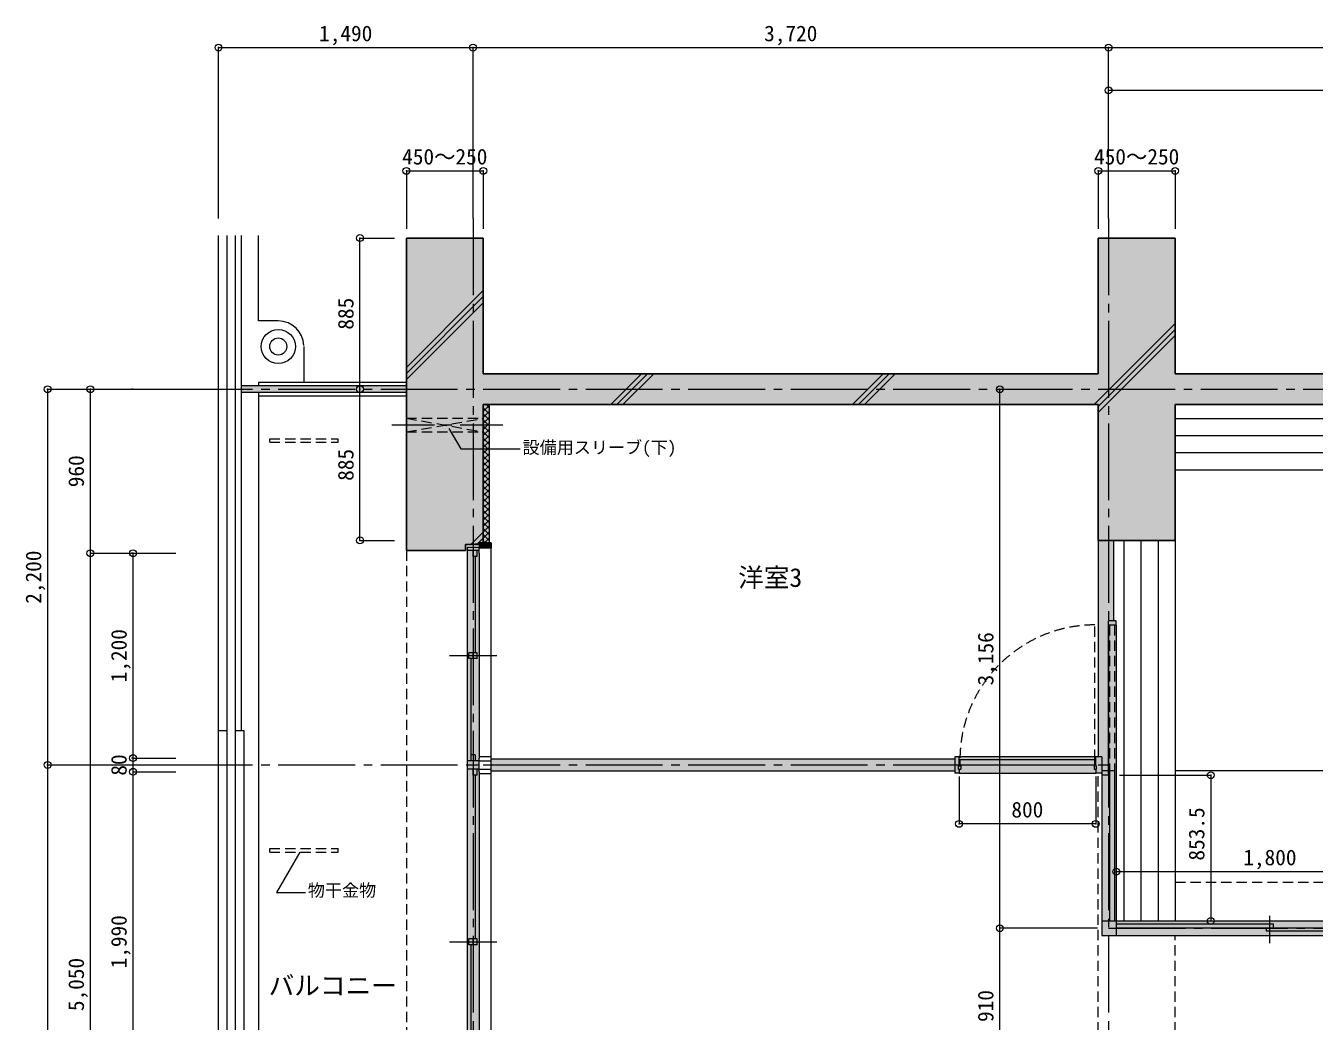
# Model space of a CAD drawing. Units: millimetres at full size, sheet at 1:50. Extents: x -9674 to 32603, y -6794 to 6791.
# Drawn here: x 13694 to 21237, y -503 to 5326 of the extents above; entities that cross this region are included whole.
import ezdxf
from ezdxf.enums import TextEntityAlignment as Align

# ---------------------------------------------------------------- set-up
doc = ezdxf.new("R2010")
doc.units = ezdxf.units.MM
doc.header["$LTSCALE"] = 50
doc.header["$PDMODE"] = 32
doc.header["$PDSIZE"] = 40
for name, pattern in [('CHAIN1', [8, 5, -1, 1, -1]), ('CHAIN2', [12, 9, -1, 1, -1]), ('DASHED1', [1.8, 1.2, -0.6])]:
    doc.linetypes.add(name, pattern=pattern)
for name, color, linetype, lineweight in [('1-0_芯', 7, 'CHAIN2', 9), ('1-1_躯体', 2, 'Continuous', 25), ('1-2_間仕切', 3, 'Continuous', 18), ('1-3_建具', 3, 'Continuous', 18), ('1-4_仕上げ', 4, 'Continuous', 9), ('1-6_ﾊﾞﾙｺﾆｰ・階段', 4, 'Continuous', 9), ('1-7_その他', 7, 'DASHED1', 9), ('1-8_ハッチ', 4, 'Continuous', 9), ('1-A_文字', 7, 'Continuous', 9), ('1-B_寸法', 7, 'Continuous', 9), ('1-C_梁', 7, 'DASHED1', 9)]:
    doc.layers.add(name, color=color, linetype=linetype, lineweight=lineweight)
for name, color, linetype in [('4-0', 1, 'Continuous'), ('4-1', 2, 'Continuous'), ('4-2', 4, 'Continuous'), ('4-B', 30, 'Continuous'), ('4-F', 4, 'Continuous')]:
    doc.layers.add(name, color=color, linetype=linetype)
doc.styles.add('ＭＳ ゴシック', font='')
doc.styles.get('ＭＳ ゴシック').set_extended_font_data('MS Gothic')

msp = doc.modelspace()

# ---------------------------------------------------------------- linework, layer by layer
at = {"layer": '1-0_芯'}
for p, q in [((16312.51, 4197.52), (16312.51, -4772.48)), ((20032.51, 4197.52), (20032.51, -4772.48)), ((14572.51, 3197.52), (31582.51, 3197.52)), ((14572.51, 997.52), (20032.51, 997.52)), ((20032.51, 41.52), (25752.51, 41.52))]:
    msp.add_line(p, q, dxfattribs=at)
at = {"layer": '1-1_躯体'}
for p, q in [((16372.51, 4082.52), (15922.51, 4082.52)), ((15922.51, 4082.52), (15922.51, 2252.52)), ((16372.51, 4082.52), (16372.51, 3287.52)), ((19972.51, 4082.52), (20422.51, 4082.52)), ((19972.51, 4082.52), (19972.51, 3287.52)), ((20422.51, 4082.52), (20422.51, 3287.52)), ((19972.51, 3287.52), (16372.51, 3287.52)), ((24922.51, 3287.52), (20422.51, 3287.52)), ((19972.51, 3107.52), (16372.51, 3107.52)), ((16372.51, 3107.52), (16372.51, 2297.52)), ((19972.51, 3107.52), (19972.51, 2312.52)), ((20422.51, 3107.52), (20422.51, 2312.52)), ((24917.51, 3107.52), (20422.51, 3107.52)), ((16347.51, 2287.52), (16267.51, 2287.52)), ((16267.51, 2287.52), (16267.51, 2252.52)), ((19972.51, 2312.52), (20422.51, 2312.52)), ((16267.51, 2252.52), (15922.51, 2252.52))]:
    msp.add_line(p, q, dxfattribs=at)
at = {"layer": '1-2_間仕切'}
for p, q in [((19972.51, 2312.52), (19972.51, 1045.02)), ((20062.51, 2312.52), (20062.51, 1841.02)), ((20032.51, 962.52), (20032.51, 1816.02)), ((16419.51, 1032.52), (19132.51, 1032.52)), ((19992.51, 1045.02), (19992.51, 962.52)), ((16419.51, 962.52), (19132.51, 962.52)), ((19992.51, 84.02), (19992.51, -0.98)), ((20077.51, 84.02), (20077.51, -0.98)), ((19992.51, -0.98), (20077.51, -0.98))]:
    msp.add_line(p, q, dxfattribs=at)
at = {"layer": '1-3_建具', "color": 7, "lineweight": 9}
for p, q in [((16277.51, 2272.52), (16277.51, 2237.52)), ((16277.51, 2272.52), (16347.51, 2272.52)), ((16347.51, 2237.52), (16347.51, 2272.52)), ((16419.51, -2842.48), (16419.51, 2267.52)), ((16347.51, 2252.52), (16277.51, 2252.52)), ((16277.51, 2237.52), (16277.51, 1037.52)), ((16347.51, 2237.52), (16347.51, 1037.52)), ((20077.51, 1816.02), (20077.51, 84.02)), ((16174.03, 1637.52), (16450.99, 1637.52)), ((16277.51, 1037.52), (16277.51, 957.52)), ((16347.51, 1022.52), (16277.51, 1022.52)), ((16277.51, 997.52), (16347.51, 997.52)), ((16347.51, 1047.52), (16419.51, 1047.52)), ((16347.51, 957.52), (16347.51, 1037.52)), ((16347.51, 1022.52), (16419.51, 1022.52)), ((19957.51, 1045.02), (19157.51, 1045.02)), ((16347.51, 972.52), (16277.51, 972.52)), ((16277.51, 957.52), (16277.51, -1032.48)), ((16347.51, 972.52), (16419.51, 972.52)), ((16347.51, 957.52), (16347.51, -1032.48)), ((16347.51, 947.52), (16419.51, 947.52)), ((19157.51, 950.02), (19957.51, 950.02)), ((20032.51, 962.52), (19992.51, 962.52)), ((19992.51, 962.52), (19992.51, 937.52)), ((19992.51, 937.52), (19992.51, 84.02)), ((20032.51, 937.52), (19992.51, 937.52)), ((20032.51, 937.52), (20032.51, 962.52)), ((20067.51, 962.52), (20037.51, 962.52)), ((20037.51, 962.52), (20037.51, 84.02)), ((20067.51, 962.52), (20067.51, 84.02)), ((20077.51, 84.02), (21877.51, 84.02)), ((20977.51, -45.14), (20977.51, 114.86)), ((16174.03, -37.48), (16450.99, -37.48)), ((20077.51, -0.98), (21877.51, -0.98))]:
    msp.add_line(p, q, dxfattribs=at)
at = {"layer": '1-3_建具'}
for p, q in [((16312.51, 2217.52), (16312.51, 2252.52)), ((16336.51, 2217.52), (16312.51, 2217.52)), ((16324.51, 2217.52), (16324.51, 1655.02)), ((16336.51, 2217.52), (16336.51, 2252.52)), ((20032.51, 1816.02), (20032.51, 1841.02)), ((20077.51, 1841.02), (20032.51, 1841.02)), ((20077.51, 1816.02), (20032.51, 1816.02)), ((20077.51, 1816.02), (20077.51, 1841.02)), ((16288.51, 1620.02), (16288.51, 1655.02)), ((16336.51, 1620.02), (16288.51, 1620.02)), ((16300.51, 1620.02), (16300.51, 1057.52)), ((16312.51, 1620.02), (16312.51, 1655.02)), ((16324.51, 1057.52), (16300.51, 1057.52)), ((16300.51, 1057.52), (16300.51, 1022.52)), ((16324.51, 1057.52), (16324.51, 1022.52)), ((19157.51, 1045.02), (19132.51, 1045.02)), ((19132.51, 1045.02), (19132.51, 950.02)), ((19152.51, 992.52), (19152.51, 972.52)), ((19152.51, 992.52), (19167.51, 992.52)), ((19157.51, 992.52), (19157.51, 1045.02)), ((19162.51, 1027.52), (19162.51, 997.52)), ((19952.51, 1027.52), (19162.51, 1027.52)), ((19162.51, 997.52), (19952.51, 997.52)), ((19167.51, 992.52), (19167.51, 972.52)), ((19947.51, 992.52), (19947.51, 972.52)), ((19962.51, 992.52), (19947.51, 992.52)), ((19952.51, 997.52), (19952.51, 1027.52)), ((19992.51, 1045.02), (19957.51, 1045.02)), ((19957.51, 992.52), (19957.51, 1045.02)), ((19962.51, 972.52), (19962.51, 992.52)), ((16312.51, 937.52), (16312.51, 972.52)), ((16336.51, 937.52), (16312.51, 937.52)), ((16324.51, 937.52), (16324.51, -19.98)), ((16336.51, 937.52), (16336.51, 972.52)), ((19157.51, 950.02), (19132.51, 950.02)), ((19152.51, 972.52), (19167.51, 972.52)), ((19157.51, 972.52), (19157.51, 950.02)), ((19947.51, 972.52), (19962.51, 972.52)), ((19957.51, 972.52), (19957.51, 950.02)), ((19992.51, 950.02), (19957.51, 950.02)), ((19992.51, 84.02), (20077.51, 84.02)), ((20997.51, 64.86), (20077.51, 64.86)), ((20077.51, 44.86), (20997.51, 44.86)), ((20957.51, 24.86), (20957.51, 44.86)), ((20957.51, 44.86), (21877.51, 44.86)), ((21877.51, 24.86), (20957.51, 24.86)), ((20997.51, 44.86), (20997.51, 64.86)), ((16288.51, -54.98), (16288.51, -19.98)), ((16336.51, -54.98), (16288.51, -54.98)), ((16300.51, -54.98), (16300.51, -1012.48)), ((16312.51, -54.98), (16312.51, -19.98))]:
    msp.add_line(p, q, dxfattribs=at)
at = {"layer": '1-3_建具', "color": 7, "linetype": 'DASHED1', "lineweight": 9}
for p, q in [((19952.51, 1027.52), (19952.51, 1817.52)), ((20037.51, 1816.02), (20037.51, 962.52)), ((20067.51, 1816.02), (20067.51, 962.52))]:
    msp.add_line(p, q, dxfattribs=at)
at = {"layer": '1-3_建具'}
for points in [[(16419.51, 2297.52), (16419.51, 2267.52), (16347.51, 2267.52)], [(16419.51, 2297.52), (16347.51, 2297.52), (16347.51, 2267.52)], [(16336.51, 1620.02), (16336.51, 1655.02), (16288.51, 1655.02)], [(16336.51, -54.98), (16336.51, -19.98), (16288.51, -19.98)]]:
    msp.add_lwpolyline(points, dxfattribs=at)
at = {"layer": '1-3_建具', "color": 7, "linetype": 'DASHED1', "lineweight": 9}
msp.add_arc((19952.51, 1027.52), 790, 90, 180, dxfattribs=at)
at = {"layer": '1-4_仕上げ'}
for p, q in [((20422.51, 3026.52), (23992.51, 3026.52)), ((20422.51, 2926.52), (23992.51, 2926.52)), ((20422.51, 2826.52), (23992.51, 2826.52)), ((20422.51, 2726.52), (23977.51, 2726.52)), ((20122.51, 2312.52), (20122.51, 84.02)), ((20222.51, 2312.52), (20222.51, 84.02)), ((20322.51, 2312.52), (20322.51, 84.02)), ((20422.51, 2312.52), (20422.51, 84.02)), ((20422.51, 964.86), (23977.51, 964.86))]:
    msp.add_line(p, q, dxfattribs=at)
at = {"layer": '1-6_ﾊﾞﾙｺﾆｰ・階段', "color": 7}
for p, q in [((14822.51, -2946.48), (14822.51, 4097.52)), ((14872.51, -2931.12), (14872.51, 4097.52)), ((14922.51, -2915.76), (14922.51, 4097.52)), ((14957.51, 1197.52), (14957.51, 4097.52)), ((15922.51, 3217.52), (14957.51, 3217.52)), ((15922.51, 3177.52), (14957.51, 3177.52)), ((14872.51, 1197.52), (14822.51, 1197.52)), ((14972.51, 1197.52), (14922.51, 1197.52)), ((14972.51, -2722.48), (14972.51, 1197.52))]:
    msp.add_line(p, q, dxfattribs=at)
at = {"layer": '1-6_ﾊﾞﾙｺﾆｰ・階段'}
for p, q in [((15057.51, 3597.52), (15057.51, 4097.52)), ((15172.51, 3597.52), (15057.51, 3597.52)), ((15322.51, 3447.52), (15322.51, 3237.52)), ((15922.51, 3237.52), (15057.51, 3237.52)), ((15057.51, 3237.52), (15057.51, 3217.52)), ((15057.51, 3177.52), (15057.51, -2874.3)), ((15922.51, 3157.52), (15057.51, 3157.52))]:
    msp.add_line(p, q, dxfattribs=at)
msp.add_circle((15172.51, 3447.52), 100, dxfattribs=at)
at = {"layer": '1-6_ﾊﾞﾙｺﾆｰ・階段', "color": 7}
msp.add_circle((15172.51, 3447.52), 50, dxfattribs=at)
at = {"layer": '1-6_ﾊﾞﾙｺﾆｰ・階段'}
msp.add_arc((15172.51, 3447.52), 150, 2.22671, 90, dxfattribs=at)
at = {"layer": '1-7_その他'}
for p, q in [((15922.51, 3027.52), (16372.51, 2947.52)), ((15922.51, 2947.52), (16372.51, 3027.52)), ((15922.51, 3027.52), (16372.51, 3027.52)), ((15922.51, 2947.52), (16372.51, 2947.52)), ((15122.51, 2907.52), (15522.51, 2907.52)), ((15122.51, 2887.52), (15122.51, 2907.52)), ((15122.51, 507.52), (15522.51, 507.52)), ((15122.51, 487.52), (15122.51, 507.52))]:
    msp.add_line(p, q, dxfattribs=at)
at = {"layer": '1-7_その他', "linetype": 'CHAIN1'}
msp.add_line((16487.51, 2987.52), (15822.51, 2987.52), dxfattribs=at)
at = {"layer": '1-7_その他'}
for points in [[(15122.51, 2887.52), (15522.51, 2887.52), (15522.51, 2907.52)], [(15122.51, 487.52), (15522.51, 487.52), (15522.51, 507.52)]]:
    msp.add_lwpolyline(points, dxfattribs=at)
at = {"layer": '1-8_ハッチ'}
for p, q in [((15922.51, 3324.97), (16372.51, 3774.97)), ((15922.51, 3289.61), (16372.51, 3739.61)), ((15922.51, 3254.26), (16372.51, 3704.26)), ((19947.71, 3107.52), (20422.51, 3582.33)), ((19972.51, 3096.97), (20422.51, 3546.97)), ((19972.51, 3061.62), (20422.51, 3511.62)), ((17119.28, 3107.52), (17299.28, 3287.52)), ((17154.64, 3107.52), (17334.64, 3287.52)), ((17189.99, 3107.52), (17369.99, 3287.52)), ((18533.49, 3107.52), (18713.49, 3287.52)), ((18568.85, 3107.52), (18748.85, 3287.52)), ((18604.2, 3107.52), (18784.2, 3287.52)), ((16372.51, 3103.22), (16376.82, 3107.52)), ((16372.51, 3067.86), (16407.51, 3102.86)), ((16388.88, 3107.52), (16407.51, 3088.9)), ((16407.51, 3107.52), (16407.51, 2297.52)), ((16372.51, 3088.54), (16407.51, 3053.54)), ((16372.51, 3032.5), (16407.51, 3067.5)), ((16372.51, 3053.19), (16407.51, 3018.19)), ((16372.51, 2997.15), (16407.51, 3032.15)), ((16372.51, 3017.83), (16407.51, 2982.83)), ((16372.51, 2961.79), (16407.51, 2996.79)), ((16372.51, 2982.48), (16407.51, 2947.48)), ((16372.51, 2926.44), (16407.51, 2961.44)), ((16372.51, 2947.12), (16407.51, 2912.12)), ((16372.51, 2891.08), (16407.51, 2926.08)), ((16372.51, 2911.77), (16407.51, 2876.77)), ((16372.51, 2855.73), (16407.51, 2890.73)), ((16372.51, 2876.41), (16407.51, 2841.41)), ((16372.51, 2820.37), (16407.51, 2855.37)), ((16372.51, 2841.05), (16407.51, 2806.05)), ((16372.51, 2785.02), (16407.51, 2820.02)), ((16372.51, 2805.7), (16407.51, 2770.7)), ((16372.51, 2749.66), (16407.51, 2784.66)), ((16372.51, 2770.34), (16407.51, 2735.34)), ((16372.51, 2714.31), (16407.51, 2749.31)), ((16372.51, 2734.99), (16407.51, 2699.99)), ((16372.51, 2678.95), (16407.51, 2713.95)), ((16372.51, 2699.63), (16407.51, 2664.63)), ((16372.51, 2643.6), (16407.51, 2678.6)), ((16372.51, 2664.28), (16407.51, 2629.28)), ((16372.51, 2608.24), (16407.51, 2643.24)), ((16372.51, 2628.92), (16407.51, 2593.92)), ((16372.51, 2572.89), (16407.51, 2607.89)), ((16372.51, 2593.57), (16407.51, 2558.57)), ((16372.51, 2537.53), (16407.51, 2572.53)), ((16372.51, 2558.21), (16407.51, 2523.21)), ((16372.51, 2502.17), (16407.51, 2537.17)), ((16372.51, 2522.86), (16407.51, 2487.86)), ((16372.51, 2466.82), (16407.51, 2501.82)), ((16372.51, 2487.5), (16407.51, 2452.5)), ((16372.51, 2431.46), (16407.51, 2466.46)), ((16372.51, 2452.15), (16407.51, 2417.15)), ((16372.51, 2396.11), (16407.51, 2431.11)), ((16372.51, 2416.79), (16407.51, 2381.79)), ((16299.28, 2287.52), (16372.51, 2360.75)), ((16372.51, 2360.75), (16407.51, 2395.75)), ((16372.51, 2381.44), (16407.51, 2346.44)), ((16372.51, 2325.4), (16407.51, 2360.4)), ((16372.51, 2346.08), (16407.51, 2311.08)), ((16334.64, 2287.52), (16372.51, 2325.4)), ((16372.51, 2310.72), (16385.71, 2297.52)), ((16379.99, 2297.52), (16407.51, 2325.04)), ((16264.28, 2252.52), (16267.51, 2255.75))]:
    msp.add_line(p, q, dxfattribs=at)
at = {"layer": '1-A_文字'}
for p, q in [((16171.51, 2968.02), (16240.65, 2848.27)), ((16240.65, 2848.27), (16588.48, 2848.27)), ((15297.81, 487.52), (15161.29, 251.08)), ((15161.29, 251.08), (15331.7, 251.08))]:
    msp.add_line(p, q, dxfattribs=at)
at = {"layer": '1-B_寸法'}
for p, q in [((14822.51, 4197.52), (14822.51, 5197.52)), ((14822.51, 5197.52), (16312.51, 5197.52)), ((16312.51, 4197.52), (16312.51, 5197.52)), ((16312.51, 5197.52), (20032.51, 5197.52)), ((20032.51, 4197.52), (20032.51, 5197.52)), ((20032.51, 5197.52), (24982.51, 5197.52)), ((24022.51, 4947.52), (20032.51, 4947.52)), ((15922.51, 4475.93), (16372.51, 4475.93)), ((15922.51, 4475.93), (15922.51, 4135.74)), ((16372.51, 4475.93), (16372.51, 4135.74)), ((19972.51, 4475.93), (20422.51, 4475.93)), ((19972.51, 4475.93), (19972.51, 4135.74)), ((20422.51, 4475.93), (20422.51, 4135.74)), ((15650.6, 3197.52), (15650.6, 4082.52)), ((15650.6, 4082.52), (15853.36, 4082.52)), ((13822.51, 3197.52), (14572.51, 3197.52)), ((13822.51, 3197.52), (13822.51, 997.52)), ((14072.51, 2237.52), (14072.51, 3197.52)), ((14322.51, 3197.52), (14312.51, 3197.52)), ((15650.6, 2312.52), (15650.6, 3197.52)), ((19396.2, 41.52), (19396.2, 3197.52)), ((15650.6, 2312.52), (15853.36, 2312.52)), ((14072.51, -2812.48), (14072.51, 2237.52)), ((14072.51, 2237.52), (14572.51, 2237.52)), ((14322.51, 2237.52), (14312.51, 2237.52)), ((14322.51, 1037.52), (14322.51, 2237.52)), ((13822.51, 997.52), (14572.51, 997.52)), ((13822.51, 997.52), (13822.51, -3772.48)), ((14322.51, 1037.52), (14312.51, 1037.52)), ((14322.51, 1037.52), (14572.51, 1037.52)), ((14322.51, 957.52), (14322.51, 1037.52)), ((14322.51, 957.52), (14572.51, 957.52)), ((14322.51, -1032.48), (14322.51, 957.52)), ((19157.51, 930.01), (19157.51, 652.52)), ((20097.52, 937.52), (20631.04, 937.52)), ((20631.04, 937.52), (20631.04, 84.02)), ((21877.51, 372.77), (20077.51, 372.77)), ((19396.2, -868.48), (19396.2, 41.52)), ((19967.5, 41.52), (19396.2, 41.52))]:
    msp.add_line(p, q, dxfattribs=at)
msp.add_lwpolyline([(19957.51, 930.01), (19957.51, 652.52), (19157.51, 652.52)], dxfattribs=at)
at = {"layer": '1-B_寸法', "color": 3}
for p in [(14822.51, 5197.52), (16312.51, 5197.52), (20032.51, 5197.52), (20032.51, 4947.52), (15922.51, 4475.93), (16372.51, 4475.93), (19972.51, 4475.93), (20422.51, 4475.93), (15650.6, 4082.52), (13822.51, 3197.52), (14072.51, 3197.52), (15650.6, 3197.52), (19396.2, 3197.52), (15650.6, 2312.52), (14072.51, 2237.52), (14322.51, 2237.52), (14322.51, 1037.52), (13822.51, 997.52), (14322.51, 957.52), (20631.04, 937.52), (19157.51, 652.52), (19957.51, 652.52), (20077.51, 372.77), (20631.04, 84.02), (19396.2, 41.52)]:
    msp.add_point(p, dxfattribs=at)
at = {"layer": '1-C_梁'}
for p, q in [((15922.51, 2252.52), (15922.51, -2812.48)), ((19972.51, -838.48), (19972.51, 950.02)), ((20422.51, 311.52), (23992.51, 311.52)), ((20422.51, -838.48), (20422.51, -0.98))]:
    msp.add_line(p, q, dxfattribs=at)
at = {"layer": '4-0'}
for points in [[(16347.51, 2297.52), (16372.51, 4082.52), (15922.51, 4082.52)], [(16347.51, 2297.52), (15922.51, 4082.52), (15922.51, 2252.52)], [(16347.51, 2297.52), (16372.51, 2297.52), (16372.51, 4082.52)], [(19972.51, 4082.52), (20422.51, 4082.52), (19972.51, 2312.52), (20422.51, 2312.52)], [(16372.51, 3287.52), (16372.51, 3107.52), (19972.51, 3287.52), (19972.51, 3107.52)], [(20422.51, 3287.52), (20422.51, 3107.52), (24922.51, 3287.52), (24917.51, 3107.52)], [(16347.51, 2297.52), (15922.51, 2252.52), (16267.51, 2287.52)], [(15922.51, 2252.52), (16267.51, 2252.52), (16267.51, 2287.52)], [(16267.51, 2287.52), (16347.51, 2287.52), (16347.51, 2297.52)]]:
    msp.add_solid(points, dxfattribs=at)
at = {"layer": '4-1'}
msp.add_solid([(16277.51, 2272.52), (16347.51, 2272.52), (16277.51, -2847.48), (16347.51, -2847.48)], dxfattribs=at)
at = {"layer": '4-2'}
for points in [[(20062.51, 2312.52), (19972.51, 2312.52), (19972.51, 1045.02)], [(20062.51, 2312.52), (19972.51, 1045.02), (19992.51, 1045.02)], [(19992.51, -0.98), (20062.51, 1841.02), (20062.51, 2312.52)], [(20062.51, 2312.52), (19992.51, 1045.02), (19992.51, -0.98)], [(19992.51, -0.98), (20077.51, -0.98), (20077.51, 1841.02)], [(19992.51, -0.98), (20077.51, 1841.02), (20062.51, 1841.02)], [(16419.51, 1032.52), (16419.51, 962.52), (19132.51, 1032.52), (19132.51, 962.52)], [(19132.51, 1045.02), (19132.51, 950.02), (19992.51, 1045.02), (19992.51, 950.02)], [(20077.51, -0.98), (20077.51, 84.02), (21902.51, -0.98), (21902.51, 84.02)]]:
    msp.add_solid(points, dxfattribs=at)
at = {"layer": '4-B'}
msp.add_solid([(14957.51, 3217.52), (14957.51, 3177.52), (15922.51, 3217.52), (15922.51, 3177.52)], dxfattribs=at)
at = {"layer": '4-F'}
for points in [[(16407.51, 2297.52), (16407.51, 3107.52), (16372.51, 3107.52)], [(16407.51, 2297.52), (16372.51, 3107.52), (16372.51, 2297.52)], [(16347.51, 2297.52), (16347.51, 2267.52), (16419.51, 2267.52)], [(16347.51, 2297.52), (16419.51, 2267.52), (16419.51, 2297.52)]]:
    msp.add_solid(points, dxfattribs=at)

# ---------------------------------------------------------------- texts
at = {"layer": '1-A_文字', "style": 'ＭＳ ゴシック'}
for s, height, p in [('設備用スリーブ(下)', 73.31, (16602.59, 2798.21)), ('洋室3', 110, (17864.45, 2007.1)), ('物干金物', 73.31, (15345.51, 204.68)), ('バルコニー', 110, (15116.12, -382.07))]:
    msp.add_text(s, height=height, dxfattribs=at).set_placement(p, align=Align.BOTTOM_LEFT)
at = {"layer": '1-B_寸法', "style": 'ＭＳ ゴシック'}
for s, p in [('1,490', (15411.26, 5207.52)), ('3,720', (18016.26, 5207.52)), ('450～250', (15897.51, 4485.93)), ('450～250', (19947.51, 4485.93)), ('800', (19463.76, 662.52)), ('1,800', (20821.26, 382.77))]:
    msp.add_text(s, height=91.64, dxfattribs=at).set_placement(p, align=Align.BOTTOM_LEFT)
for s, p in [('885', (15640.6, 3546.27)), ('960', (14062.51, 2623.77)), ('885', (15640.6, 2661.27)), ('2,200', (13812.51, 1941.27)), ('1,200', (14312.51, 1481.27)), ('3,156', (19386.2, 1463.27)), ('80', (14312.51, 935.02)), ('853.5', (20621.04, 437.62)), ('1,990', (14312.51, -193.73)), ('5,050', (14062.51, -443.73)), ('910', (19386.2, -507.23))]:
    msp.add_text(s, height=91.64, rotation=90, dxfattribs=at).set_placement(p, align=Align.BOTTOM_LEFT)

doc.saveas('drawing.dxf')
